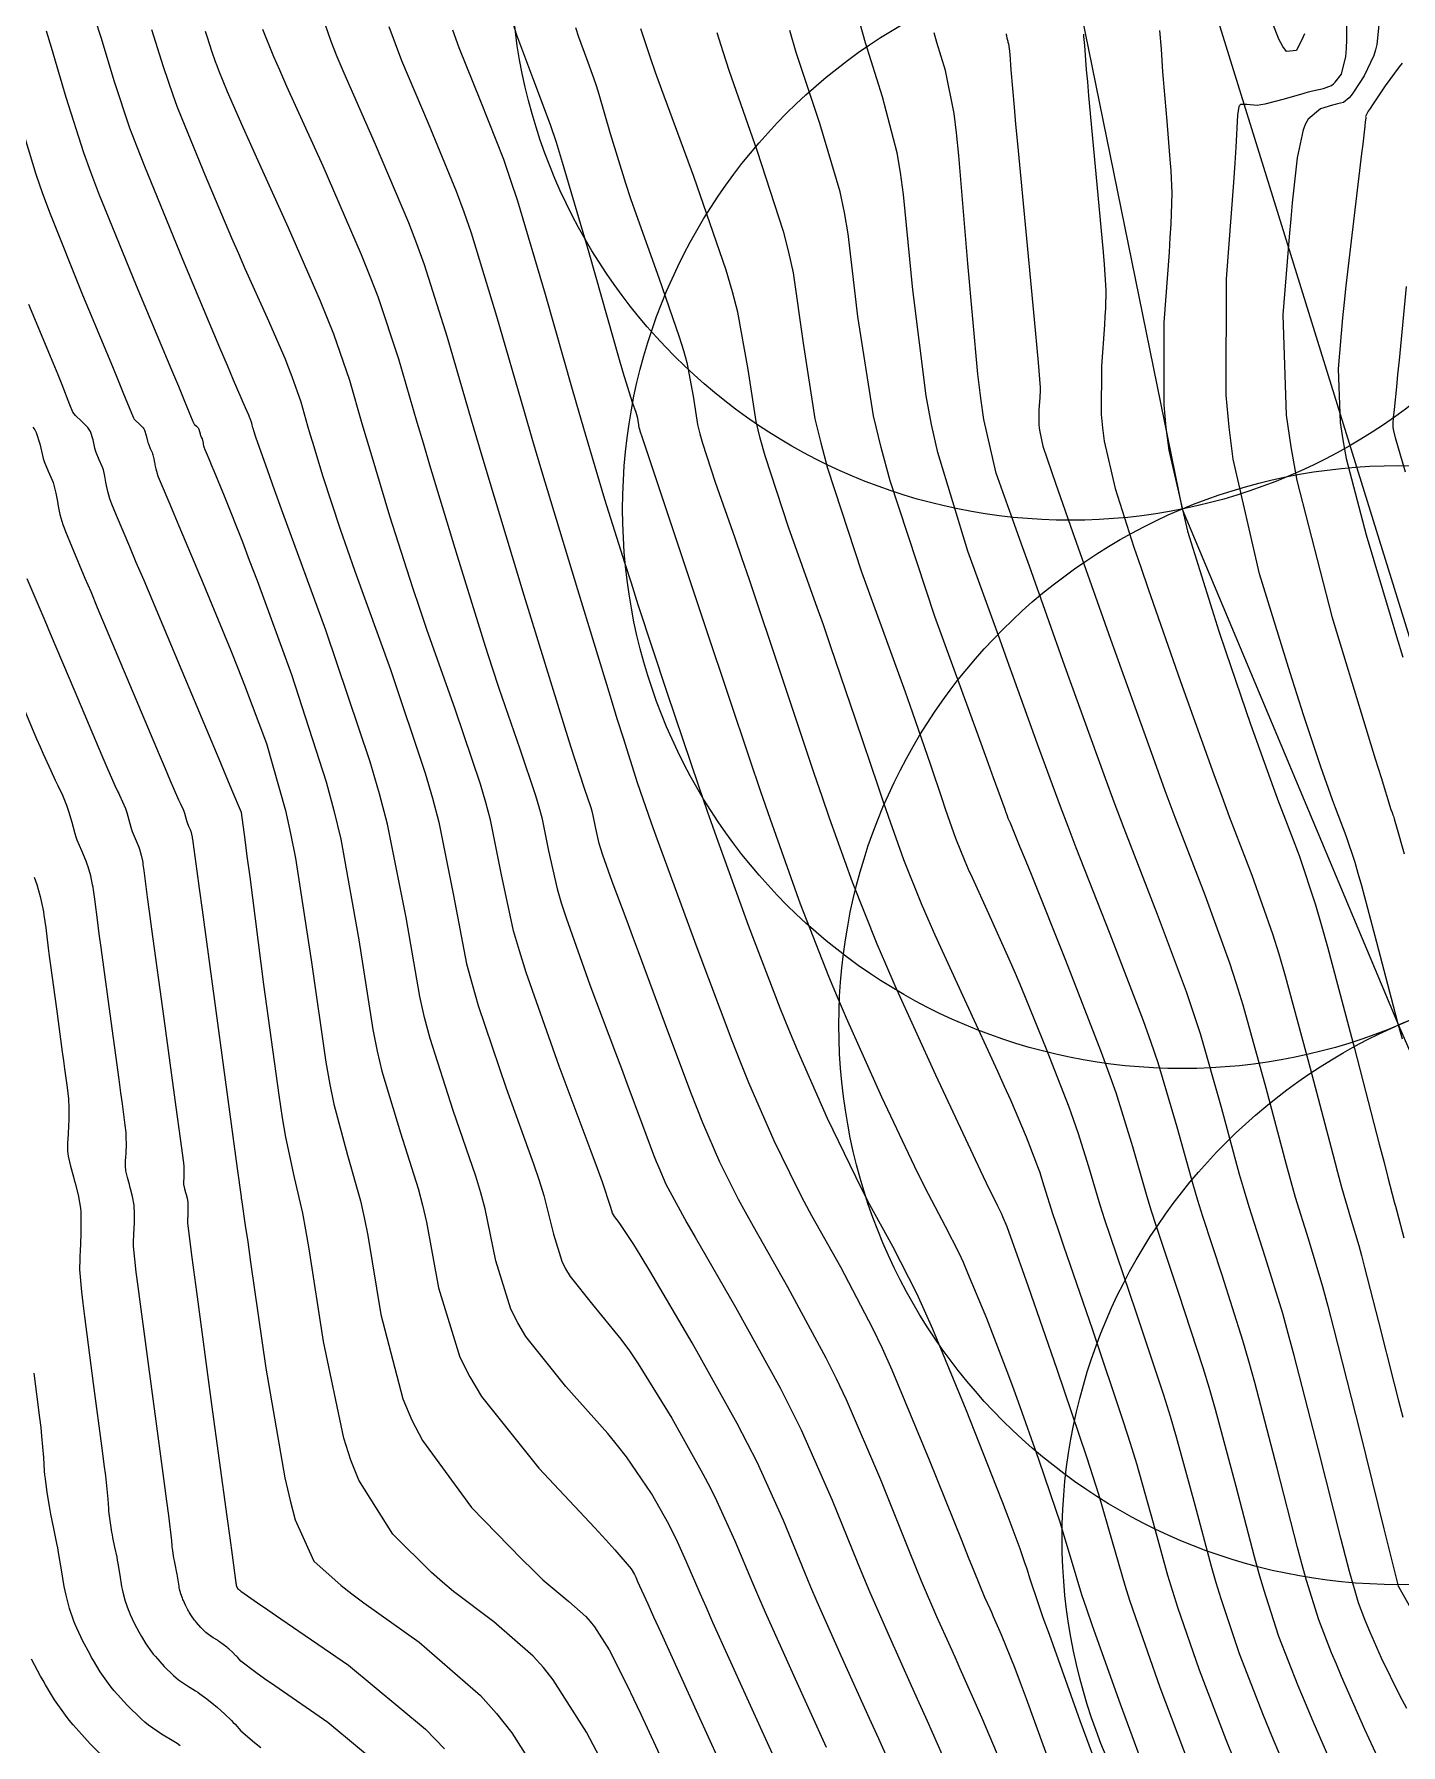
# Model space of a CAD drawing. Header units: metres. Extents: x 837117 to 838477, y 1189012 to 1191015.
# Drawn here: x 837589.3 to 837660.1, y 1190071.8 to 1190160.4 of the extents above; entities that cross this region are included whole.
import ezdxf

# ---------------------------------------------------------------- set-up
doc = ezdxf.new("R2010")
doc.units = ezdxf.units.M
doc.header["$LTSCALE"] = 0.3
for name, color, linetype in [('CIRCULOS', 60, 'Continuous'), ('COTAS 10', 1, 'Continuous'), ('COTAS INT', 252, 'Continuous'), ('LINEA_DE_CEROS', 61, 'Continuous')]:
    doc.layers.add(name, color=color, linetype=linetype)
doc.layers.add('Linea_Tendencia', color=51, linetype='Continuous', lineweight=20)

msp = doc.modelspace()

# ---------------------------------------------------------------- linework, layer by layer
at = {"layer": 'CIRCULOS'}
for centre in [(837642.999, 1190164.226), (837648.79, 1190135.81), (837659.999, 1190109.064), (837671.564, 1190082.47)]:
    msp.add_circle(centre, 29, dxfattribs=at)
at = {"layer": 'COTAS 10'}
for points, elevation in [([(837660.196, 1190108.341), (837659.967, 1190109.183), (837659.735, 1190110.048), (837658.87, 1190113.347), (837658.088, 1190116.287), (837657.909, 1190116.924), (837657.745, 1190117.484), (837657.286, 1190118.87), (837656.868, 1190119.957), (837656.73, 1190120.33), (837656.582, 1190120.734), (837655.966, 1190122.45), (837655.067, 1190125.151), (837654.74, 1190126.175), (837654.379, 1190127.32), (837652.795, 1190132.45), (837651.435, 1190138.392), (837651.215, 1190140.047), (837651.064, 1190141.706), (837651.085, 1190147.737), (837651.456, 1190152.724), (837651.527, 1190153.726), (837651.582, 1190154.563), (837651.665, 1190156.22), (837651.731, 1190156.663), (837651.776, 1190156.736), (837651.833, 1190156.786), (837652.135, 1190156.787), (837652.666, 1190156.743), (837652.867, 1190156.765), (837653.091, 1190156.802), (837654.094, 1190157.06), (837655.107, 1190157.36), (837655.337, 1190157.423), (837655.545, 1190157.478), (837656.115, 1190157.607), (837656.517, 1190157.766), (837656.62, 1190157.839), (837656.719, 1190157.926), (837657.045, 1190158.347), (837657.268, 1190159.269), (837657.302, 1190159.672), (837657.324, 1190160.139), (837657.304, 1190162.356)], 1720), ([(837613.993, 1190161.312), (837614.299, 1190160.379), (837615.178, 1190158.037), (837616.043, 1190155.731), (837616.34, 1190154.821), (837616.663, 1190153.793), (837618.037, 1190149.1), (837619.317, 1190144.589), (837619.581, 1190143.676), (837619.806, 1190142.909), (837620.289, 1190141.352), (837620.474, 1190140.82), (837620.51, 1190140.699), (837620.541, 1190140.589), (837620.598, 1190140.289), (837620.638, 1190140.032), (837620.658, 1190139.95), (837620.681, 1190139.864), (837620.797, 1190139.513), (837621.393, 1190137.747), (837621.719, 1190136.769), (837622.116, 1190135.579), (837624.131, 1190129.513), (837626.381, 1190122.809), (837626.925, 1190121.217), (837627.436, 1190119.739), (837628.998, 1190115.354), (837630.458, 1190111.607), (837630.906, 1190110.531), (837631.372, 1190109.439), (837633.209, 1190105.354), (837634.906, 1190101.774), (837635.283, 1190101), (837635.619, 1190100.319), (837636.5, 1190098.644), (837637.204, 1190097.267), (837637.43, 1190096.774), (837637.669, 1190096.233), (837638.644, 1190093.875), (837639.704, 1190091.13), (837639.997, 1190090.344), (837640.29, 1190089.547), (837641.346, 1190086.577), (837642.244, 1190083.923), (837642.438, 1190083.326), (837642.609, 1190082.789), (837643.025, 1190081.346), (837643.574, 1190079.561), (837643.827, 1190078.808), (837644.125, 1190077.943), (837645.565, 1190073.886), (837647.22, 1190069.439)], 1700), ([(837633.561, 1190070.96), (837633.062, 1190072.076), (837632.591, 1190073.128), (837631.12, 1190076.384), (837629.875, 1190079.181), (837629.547, 1190079.943), (837629.226, 1190080.7), (837628.125, 1190083.389), (837626.757, 1190086.417), (837626.268, 1190087.388), (837625.731, 1190088.415), (837623.389, 1190092.604), (837621.196, 1190096.334), (837620.752, 1190097.073), (837620.378, 1190097.685), (837619.618, 1190098.832), (837619.369, 1190099.145), (837619.318, 1190099.231), (837619.274, 1190099.316), (837619.181, 1190099.618), (837618.744, 1190100.923), (837618.484, 1190101.64), (837618.164, 1190102.511), (837616.505, 1190106.942), (837614.793, 1190111.783), (837614.44, 1190112.913), (837614.139, 1190113.951), (837613.489, 1190116.942), (837612.936, 1190119.701), (837612.697, 1190120.594), (837612.421, 1190121.543), (837611.111, 1190125.436), (837609.649, 1190129.559), (837609.276, 1190130.654), (837608.917, 1190131.728), (837607.736, 1190135.436), (837606.752, 1190138.69), (837606.517, 1190139.478), (837606.299, 1190140.216), (837605.647, 1190142.475), (837604.828, 1190144.866), (837604.505, 1190145.688), (837604.141, 1190146.58), (837602.475, 1190150.379), (837600.811, 1190154.048), (837600.448, 1190154.858), (837600.126, 1190155.578), (837599.316, 1190157.435), (837598.867, 1190158.532), (837598.773, 1190158.773), (837598.692, 1190158.986), (837598.51, 1190159.531), (837598.285, 1190160.242), (837598.178, 1190160.561)], 1690), ([(837659.592, 1190069.652), (837658.247, 1190072.553), (837657.046, 1190075.304), (837656.774, 1190075.947), (837656.528, 1190076.538), (837655.861, 1190078.247), (837655.231, 1190080.286), (837655.008, 1190081.087), (837654.765, 1190081.99), (837653.715, 1190086.101), (837652.555, 1190090.541), (837652.242, 1190091.651), (837651.934, 1190092.71), (837650.851, 1190096.101), (837649.851, 1190099.136), (837649.595, 1190099.97), (837649.348, 1190100.801), (837648.528, 1190103.778), (837647.534, 1190107.112), (837647.176, 1190108.167), (837646.782, 1190109.28), (837645.062, 1190113.778), (837643.294, 1190118.253), (837642.87, 1190119.352), (837642.475, 1190120.389), (837641.284, 1190123.629), (837640.118, 1190126.892), (837639.739, 1190127.944), (837639.335, 1190129.06), (837637.673, 1190133.629), (837636.129, 1190138.74), (837635.8, 1190140.198), (837635.514, 1190141.674), (837634.835, 1190147.162), (837634.35, 1190152.107), (837634.186, 1190153.242), (837634.01, 1190154.276), (837633.265, 1190157.162), (837632.372, 1190159.964), (837632.102, 1190160.945)], 1710), ([(837619.436, 1190069.541), (837617.922, 1190072.416), (837616.196, 1190075.127), (837615.683, 1190075.77), (837615.155, 1190076.367), (837613.124, 1190078.133), (837611.024, 1190079.719), (837610.453, 1190080.202), (837609.886, 1190080.703), (837607.876, 1190082.674), (837606.121, 1190085.481), (837605.715, 1190086.51), (837605.343, 1190087.649), (837604.287, 1190092.674), (837603.552, 1190097.468), (837603.382, 1190098.461), (837603.226, 1190099.31), (837602.785, 1190101.171), (837602.332, 1190103.263), (837602.169, 1190104.257), (837601.989, 1190105.431), (837601.204, 1190111.171), (837600.482, 1190116.746), (837600.342, 1190117.815), (837600.228, 1190118.679), (837600.033, 1190120.089), (837599.546, 1190121.255), (837599.248, 1190121.965), (837598.88, 1190122.843), (837596.96, 1190127.413), (837594.99, 1190132.097), (837594.59, 1190133.046), (837594.253, 1190133.845), (837593.563, 1190135.476), (837593.324, 1190136.06), (837593.272, 1190136.199), (837593.227, 1190136.329), (837593.116, 1190136.715), (837593.049, 1190137.034), (837593.015, 1190137.208), (837592.959, 1190137.519), (837592.883, 1190137.835), (837592.853, 1190137.925), (837592.82, 1190138.017), (837592.672, 1190138.358), (837592.517, 1190138.73), (837592.481, 1190138.841), (837592.448, 1190138.956), (837592.35, 1190139.402), (837592.213, 1190139.832), (837592.154, 1190139.938), (837592.087, 1190140.038), (837591.769, 1190140.351), (837591.444, 1190140.649), (837591.372, 1190140.741), (837591.308, 1190140.836), (837591.141, 1190141.209), (837590.744, 1190142.25), (837590.536, 1190142.765), (837590.284, 1190143.378), (837589.017, 1190146.416)], 1680), ([(837596.862, 1190071.719), (837596.701, 1190071.828), (837596.536, 1190071.936), (837595.903, 1190072.324), (837595.226, 1190072.788), (837595.033, 1190072.944), (837594.838, 1190073.113), (837594.111, 1190073.823), (837593.446, 1190074.567), (837593.289, 1190074.757), (837593.144, 1190074.94), (837592.72, 1190075.543), (837592.372, 1190076.127), (837592.275, 1190076.298), (837592.178, 1190076.473), (837591.825, 1190077.135), (837591.502, 1190077.814), (837591.424, 1190077.998), (837591.351, 1190078.181), (837591.129, 1190078.83), (837590.949, 1190079.527), (837590.902, 1190079.74), (837590.857, 1190079.962), (837590.706, 1190080.838), (837590.561, 1190081.734), (837590.519, 1190081.97), (837590.476, 1190082.199), (837590.317, 1190082.982), (837590.164, 1190083.721), (837590.126, 1190083.924), (837590.089, 1190084.125), (837589.97, 1190084.844), (837589.878, 1190085.556), (837589.858, 1190085.753), (837589.841, 1190085.95), (837589.798, 1190086.659), (837589.703, 1190087.759), (837589.654, 1190088.202), (837589.593, 1190088.705), (837589.291, 1190091.023)], 1670)]:
    msp.add_lwpolyline(points, dxfattribs=dict(at, elevation=elevation))
at = {"layer": 'COTAS INT'}
for points, elevation in [([(837639.603, 1190070.371), (837638.401, 1190073.188), (837637.283, 1190075.71), (837637.02, 1190076.299), (837636.778, 1190076.84), (837636.074, 1190078.401), (837635.28, 1190080.25), (837634.982, 1190080.973), (837634.649, 1190081.788), (837633.164, 1190085.491), (837631.388, 1190089.641), (837630.872, 1190090.737), (837630.346, 1190091.81), (837628.359, 1190095.491), (837626.567, 1190098.631), (837626.163, 1190099.362), (837625.8, 1190100.032), (837624.823, 1190101.955), (837623.948, 1190104), (837623.649, 1190104.748), (837623.326, 1190105.575), (837621.955, 1190109.218), (837620.609, 1190112.866), (837620.301, 1190113.696), (837620.022, 1190114.448), (837619.25, 1190116.513), (837618.763, 1190117.879), (837618.663, 1190118.191), (837618.579, 1190118.473), (837618.403, 1190119.25), (837618.267, 1190119.927), (837618.209, 1190120.146), (837618.141, 1190120.379), (837617.82, 1190121.333), (837617.108, 1190123.502), (837616.794, 1190124.5), (837616.429, 1190125.67), (837614.689, 1190131.333), (837612.821, 1190137.512), (837612.376, 1190139.008), (837611.961, 1190140.411), (837610.722, 1190144.7), (837609.519, 1190148.472), (837609.126, 1190149.549), (837608.708, 1190150.641), (837606.983, 1190154.7), (837605.36, 1190158.391), (837605.006, 1190159.251), (837604.694, 1190160.041), (837603.909, 1190162.305)], 1694), ([(837655.127, 1190160.442), (837655.055, 1190160.285), (837654.718, 1190159.578), (837654.195, 1190159.528), (837654.006, 1190159.785), (837653.799, 1190160.16), (837652.889, 1190162.497)], 1718), ([(837589.915, 1190160.589), (837590.183, 1190159.742), (837590.935, 1190157.147), (837591.848, 1190154.29), (837592.218, 1190153.28), (837592.639, 1190152.174), (837594.581, 1190147.386), (837596.416, 1190143.015), (837596.769, 1190142.171), (837597.055, 1190141.486), (837597.526, 1190140.338), (837597.573, 1190140.233), (837597.59, 1190140.207), (837597.611, 1190140.181), (837597.701, 1190140.098), (837597.79, 1190140.011), (837597.809, 1190139.983), (837597.825, 1190139.953), (837597.864, 1190139.833), (837597.891, 1190139.709), (837597.9, 1190139.676), (837597.91, 1190139.645), (837597.953, 1190139.541), (837597.995, 1190139.446), (837598.004, 1190139.421), (837598.012, 1190139.395), (837598.034, 1190139.307), (837598.049, 1190139.22), (837598.059, 1190139.172), (837598.077, 1190139.082), (837598.108, 1190138.975), (837598.121, 1190138.939), (837598.136, 1190138.9), (837598.202, 1190138.737), (837598.395, 1190138.281), (837598.489, 1190138.058), (837598.601, 1190137.793), (837599.151, 1190136.485), (837600.09, 1190134.103), (837600.447, 1190133.161), (837600.846, 1190132.097), (837602.638, 1190127.232), (837604.429, 1190121.677), (837604.828, 1190120.178), (837605.184, 1190118.695), (837606.118, 1190113.48), (837606.849, 1190108.839), (837607.077, 1190107.719), (837607.316, 1190106.671), (837608.273, 1190103.48), (837609.201, 1190100.591), (837609.423, 1190099.733), (837609.629, 1190098.85), (837610.245, 1190095.451), (837611.357, 1190091.849), (837611.875, 1190090.838), (837612.486, 1190089.82), (837615.451, 1190086.094), (837618.352, 1190083.003), (837618.922, 1190082.386), (837619.39, 1190081.873), (837620.236, 1190080.879), (837620.4, 1190080.587), (837620.437, 1190080.515), (837620.471, 1190080.448), (837620.567, 1190080.236), (837621.09, 1190079.069), (837621.394, 1190078.399), (837621.767, 1190077.578), (837623.689, 1190073.359), (837625.824, 1190068.661)], 1684), ([(837628.08, 1190070.15), (837626.166, 1190074.367), (837624.47, 1190078.112), (837624.112, 1190078.914), (837623.802, 1190079.613), (837623.086, 1190081.287), (837622.567, 1190082.438), (837622.381, 1190082.806), (837622.177, 1190083.197), (837621.287, 1190084.787), (837619.992, 1190086.693), (837619.532, 1190087.282), (837619.028, 1190087.897), (837616.84, 1190090.34), (837614.78, 1190092.929), (837614.356, 1190093.635), (837613.996, 1190094.338), (837613.223, 1190096.84), (837612.667, 1190099.541), (837612.443, 1190100.368), (837612.189, 1190101.231), (837611.017, 1190104.634), (837609.809, 1190108.375), (837609.532, 1190109.45), (837609.279, 1190110.543), (837608.575, 1190114.634), (837607.605, 1190119.476), (837607.186, 1190121.043), (837606.701, 1190122.708), (837604.403, 1190129.538), (837602.19, 1190135.617), (837601.758, 1190136.808), (837601.405, 1190137.785), (837600.782, 1190139.538), (837600.683, 1190139.868), (837600.659, 1190139.947), (837600.637, 1190140.022), (837600.571, 1190140.25), (837600.488, 1190140.492), (837600.456, 1190140.575), (837600.419, 1190140.665), (837600.25, 1190141.05), (837599.632, 1190142.49), (837599.312, 1190143.247), (837598.927, 1190144.158), (837596.998, 1190148.741), (837595.025, 1190153.555), (837594.613, 1190154.612), (837594.258, 1190155.55), (837593.46, 1190157.941), (837592.762, 1190160.251), (837592.471, 1190161.136)], 1686), ([(837595.379, 1190160.653), (837595.985, 1190158.736), (837596.475, 1190157.268), (837596.693, 1190156.692), (837596.946, 1190156.043), (837598.157, 1190153.088), (837599.527, 1190149.868), (837599.88, 1190149.052), (837600.222, 1190148.269), (837601.363, 1190145.714), (837602.28, 1190143.623), (837602.481, 1190143.132), (837602.658, 1190142.679), (837603.109, 1190141.363), (837603.468, 1190140.119), (837603.588, 1190139.712), (837603.717, 1190139.279), (837604.259, 1190137.487), (837605.161, 1190134.757), (837605.517, 1190133.731), (837605.919, 1190132.588), (837607.757, 1190127.487), (837609.561, 1190122.126), (837609.942, 1190120.819), (837610.271, 1190119.589), (837611.032, 1190115.788), (837611.709, 1190112.247), (837611.986, 1190111.181), (837612.301, 1190110.079), (837613.761, 1190105.788), (837615.176, 1190101.871), (837615.464, 1190101.004), (837615.706, 1190100.232), (837616.202, 1190098.229), (837616.635, 1190096.827), (837616.837, 1190096.433), (837617.075, 1190096.037), (837618.229, 1190094.586), (837619.703, 1190092.791), (837620.142, 1190092.178), (837620.594, 1190091.514), (837622.338, 1190088.696), (837623.954, 1190085.806), (837624.324, 1190085.097), (837624.662, 1190084.427), (837625.606, 1190082.338), (837626.514, 1190080.157), (837626.829, 1190079.429), (837627.173, 1190078.647), (837628.643, 1190075.376), (837630.335, 1190071.639)], 1688), ([(837601.137, 1190160.67), (837601.705, 1190159.265), (837602.011, 1190158.564), (837602.381, 1190157.729), (837604.251, 1190153.587), (837606.247, 1190148.998), (837606.696, 1190147.881), (837607.1, 1190146.83), (837608.185, 1190143.587), (837609.13, 1190140.314), (837609.447, 1190139.243), (837609.787, 1190138.101), (837611.213, 1190133.385), (837612.673, 1190128.699), (837613.035, 1190127.577), (837613.378, 1190126.531), (837614.466, 1190123.385), (837615.281, 1190120.961), (837615.453, 1190120.37), (837615.602, 1190119.814), (837615.946, 1190118.096), (837616.393, 1190116.123), (837616.606, 1190115.407), (837616.859, 1190114.617), (837618.096, 1190111.148), (837619.421, 1190107.63), (837619.729, 1190106.808), (837620.012, 1190106.053), (837620.822, 1190103.874), (837621.398, 1190102.343), (837621.534, 1190101.995), (837621.659, 1190101.681), (837622.027, 1190100.822), (837622.765, 1190099.452), (837623.123, 1190098.815), (837623.549, 1190098.068), (837625.646, 1190094.44), (837627.954, 1190090.258), (837628.513, 1190089.161), (837629.038, 1190088.089), (837630.644, 1190084.44), (837631.938, 1190081.244), (837632.264, 1190080.458), (837632.578, 1190079.716), (837633.597, 1190077.393), (837634.745, 1190074.847), (837635.14, 1190073.963), (837635.569, 1190073.003), (837637.393, 1190068.89)], 1692), ([(837607.682, 1190160.816), (837608.002, 1190159.938), (837608.34, 1190159.054), (837609.715, 1190155.812), (837611.168, 1190152.283), (837611.556, 1190151.218), (837611.937, 1190150.115), (837613.26, 1190145.812), (837614.682, 1190140.869), (837615.125, 1190139.362), (837615.59, 1190137.795), (837617.448, 1190131.636), (837619.139, 1190126.117), (837619.498, 1190124.953), (837619.81, 1190123.948), (837620.543, 1190121.636), (837621.275, 1190119.546), (837621.586, 1190118.681), (837621.944, 1190117.692), (837623.63, 1190113.088), (837625.455, 1190108.261), (837625.9, 1190107.132), (837626.319, 1190106.092), (837627.618, 1190103.088), (837628.835, 1190100.613), (837629.203, 1190099.908), (837629.584, 1190099.193), (837631.073, 1190096.542), (837632.738, 1190093.361), (837633.231, 1190092.313), (837633.738, 1190091.193), (837635.683, 1190086.542), (837637.361, 1190082.331), (837637.7, 1190081.488), (837637.983, 1190080.785), (837638.551, 1190079.41), (837638.811, 1190078.834), (837638.9, 1190078.634), (837638.997, 1190078.416), (837639.41, 1190077.486), (837640.11, 1190075.735), (837640.388, 1190075.001), (837640.702, 1190074.159), (837642.141, 1190070.217)], 1696), ([(837645.299, 1190068.151), (837643.506, 1190073.014), (837641.903, 1190077.474), (837641.591, 1190078.352), (837641.335, 1190079.075), (837640.887, 1190080.395), (837640.765, 1190080.818), (837640.715, 1190080.976), (837640.658, 1190081.151), (837640.395, 1190081.929), (837639.777, 1190083.576), (837639.497, 1190084.298), (837639.17, 1190085.137), (837637.593, 1190089.127), (837635.863, 1190093.313), (837635.438, 1190094.273), (837635.037, 1190095.148), (837633.786, 1190097.593), (837632.602, 1190099.756), (837632.243, 1190100.454), (837631.87, 1190101.193), (837630.414, 1190104.221), (837628.846, 1190107.766), (837628.403, 1190108.831), (837627.957, 1190109.934), (837626.314, 1190114.221), (837624.653, 1190118.828), (837624.195, 1190120.132), (837623.738, 1190121.449), (837622.093, 1190126.308), (837620.602, 1190130.848), (837620.242, 1190131.963), (837619.904, 1190133.016), (837618.874, 1190136.308), (837617.866, 1190139.695), (837617.542, 1190140.808), (837617.199, 1190141.997), (837615.798, 1190146.924), (837614.355, 1190151.757), (837613.986, 1190152.887), (837613.629, 1190153.926), (837612.447, 1190156.924), (837611.32, 1190159.716), (837610.998, 1190160.625)], 1698), ([(837617.343, 1190160.757), (837617.496, 1190160.28), (837617.91, 1190159.149), (837618.285, 1190158.15), (837618.414, 1190157.755), (837618.554, 1190157.31), (837619.149, 1190155.276), (837619.94, 1190152.688), (837620.203, 1190151.893), (837620.485, 1190151.064), (837621.663, 1190147.79), (837622.729, 1190144.724), (837622.94, 1190144.026), (837623.115, 1190143.395), (837623.445, 1190141.663), (837623.677, 1190140.185), (837623.791, 1190139.714), (837623.925, 1190139.216), (837624.589, 1190137.193), (837625.601, 1190134.322), (837625.955, 1190133.289), (837626.341, 1190132.153), (837628.001, 1190127.193), (837629.703, 1190122.124), (837630.114, 1190120.92), (837630.5, 1190119.803), (837631.681, 1190116.487), (837632.96, 1190113.28), (837633.409, 1190112.231), (837633.898, 1190111.112), (837636.005, 1190106.487), (837637.941, 1190102.355), (837638.322, 1190101.546), (837638.637, 1190100.882), (837639.213, 1190099.695), (837639.372, 1190099.386), (837639.422, 1190099.275), (837639.476, 1190099.153), (837639.695, 1190098.623), (837640.239, 1190097.123), (837640.498, 1190096.39), (837640.803, 1190095.519), (837642.297, 1190091.225), (837643.831, 1190086.696), (837644.162, 1190085.677), (837644.452, 1190084.76), (837645.163, 1190082.297), (837645.812, 1190080.046), (837646.063, 1190079.264), (837646.346, 1190078.412), (837647.624, 1190074.758), (837649.14, 1190070.727)], 1702), ([(837651.492, 1190070.945), (837651.061, 1190072.015), (837649.684, 1190075.63), (837648.567, 1190078.88), (837648.3, 1190079.719), (837648.05, 1190080.532), (837647.301, 1190083.248), (837646.435, 1190086.329), (837646.112, 1190087.372), (837645.753, 1190088.497), (837644.157, 1190093.248), (837642.655, 1190097.611), (837642.356, 1190098.493), (837642.108, 1190099.232), (837641.632, 1190100.723), (837641.404, 1190101.455), (837641.312, 1190101.716), (837641.207, 1190102.003), (837640.723, 1190103.25), (837639.903, 1190105.167), (837639.586, 1190105.876), (837639.23, 1190106.662), (837637.62, 1190110.147), (837635.987, 1190113.72), (837635.617, 1190114.562), (837635.281, 1190115.341), (837634.365, 1190117.62), (837633.565, 1190119.866), (837633.303, 1190120.623), (837633.024, 1190121.439), (837631.872, 1190124.872), (837630.566, 1190128.727), (837630.191, 1190129.809), (837629.81, 1190130.896), (837628.382, 1190134.872), (837627.17, 1190138.568), (837626.924, 1190139.478), (837626.716, 1190140.338), (837626.293, 1190143.038), (837625.758, 1190146.019), (837625.481, 1190147.057), (837625.148, 1190148.187), (837623.481, 1190153.038), (837621.823, 1190157.53), (837621.496, 1190158.435), (837621.227, 1190159.192), (837620.73, 1190160.701)], 1704), ([(837624.675, 1190160.507), (837624.975, 1190159.524), (837625.305, 1190158.497), (837626.743, 1190154.412), (837628.102, 1190150.217), (837628.383, 1190149.119), (837628.622, 1190148.048), (837629.14, 1190144.412), (837629.756, 1190140.491), (837630.056, 1190139.241), (837630.414, 1190137.92), (837632.175, 1190132.552), (837634.018, 1190127.47), (837634.427, 1190126.328), (837634.792, 1190125.302), (837635.742, 1190122.552), (837636.346, 1190120.754), (837636.492, 1190120.326), (837636.629, 1190119.93), (837637.048, 1190118.754), (837637.528, 1190117.559), (837637.704, 1190117.152), (837637.898, 1190116.711), (837638.754, 1190114.839), (837639.806, 1190112.492), (837640.124, 1190111.752), (837640.453, 1190110.972), (837641.741, 1190107.827), (837642.907, 1190104.824), (837643.159, 1190104.133), (837643.382, 1190103.504), (837643.931, 1190101.741), (837644.521, 1190099.755), (837644.769, 1190098.985), (837645.054, 1190098.12), (837646.388, 1190094.199), (837647.813, 1190089.901), (837648.156, 1190088.798), (837648.475, 1190087.733), (837649.439, 1190084.199), (837650.289, 1190081.018), (837650.536, 1190080.175), (837650.788, 1190079.349), (837651.743, 1190076.502), (837652.981, 1190073.303), (837653.412, 1190072.254), (837653.882, 1190071.134)], 1706), ([(837657.375, 1190068.848), (837655.576, 1190072.967), (837655.169, 1190073.93), (837654.801, 1190074.816), (837653.802, 1190077.375), (837653.009, 1190079.818), (837652.772, 1190080.631), (837652.527, 1190081.504), (837651.577, 1190085.15), (837650.515, 1190089.137), (837650.199, 1190090.225), (837649.874, 1190091.305), (837648.62, 1190095.15), (837647.453, 1190098.628), (837647.182, 1190099.477), (837646.934, 1190100.278), (837646.23, 1190102.76), (837645.359, 1190105.553), (837645.007, 1190106.551), (837644.607, 1190107.645), (837642.76, 1190112.404), (837641.004, 1190116.777), (837640.662, 1190117.628), (837640.381, 1190118.322), (837639.887, 1190119.531), (837639.809, 1190119.701), (837639.791, 1190119.741), (837639.775, 1190119.778), (837639.732, 1190119.887), (837639.694, 1190119.994), (837639.681, 1190120.03), (837639.668, 1190120.069), (837639.613, 1190120.232), (837639.017, 1190121.876), (837638.663, 1190122.848), (837638.227, 1190124.044), (837635.968, 1190130.232), (837633.658, 1190137.271), (837633.189, 1190139.005), (837632.795, 1190140.644), (837631.987, 1190145.787), (837631.486, 1190150.078), (837631.285, 1190151.18), (837631.056, 1190152.246), (837630.004, 1190155.787), (837628.787, 1190159.463), (837628.454, 1190160.614)], 1708), ([(837660.431, 1190073.639), (837660.073, 1190074.316), (837659.119, 1190076.258), (837658.515, 1190077.64), (837658.379, 1190077.963), (837658.256, 1190078.261), (837657.92, 1190079.119), (837657.452, 1190080.755), (837657.245, 1190081.543), (837657.004, 1190082.475), (837655.853, 1190087.052), (837654.595, 1190091.945), (837654.286, 1190093.078), (837653.994, 1190094.114), (837653.083, 1190097.052), (837652.25, 1190099.644), (837652.008, 1190100.462), (837651.761, 1190101.323), (837650.827, 1190104.796), (837649.73, 1190108.615), (837649.38, 1190109.695), (837649.01, 1190110.784), (837647.507, 1190114.796), (837645.777, 1190119.248), (837645.265, 1190120.614), (837644.737, 1190122.038), (837642.71, 1190127.661), (837640.872, 1190132.845), (837640.464, 1190133.992), (837640.099, 1190135.014), (837639.146, 1190137.661), (837638.514, 1190140.443), (837638.353, 1190141.549), (837638.197, 1190142.801), (837637.682, 1190148.536), (837637.214, 1190154.137), (837637.088, 1190155.304), (837636.964, 1190156.305), (837636.527, 1190158.536), (837636.066, 1190159.982), (837635.927, 1190160.487)], 1712), ([(837639.659, 1190160.427), (837639.667, 1190160.393), (837639.675, 1190160.357), (837639.708, 1190160.208), (837639.743, 1190160.063), (837639.751, 1190160.03), (837639.76, 1190159.999), (837639.788, 1190159.911), (837639.823, 1190159.663), (837639.835, 1190159.531), (837639.849, 1190159.372), (837639.911, 1190158.57), (837640.076, 1190156.633), (837640.156, 1190155.759), (837640.25, 1190154.737), (837640.713, 1190149.825), (837641.163, 1190145.071), (837641.249, 1190144.15), (837641.319, 1190143.399), (837641.43, 1190142.115), (837641.422, 1190141.834), (837641.415, 1190141.716), (837641.407, 1190141.581), (837641.361, 1190140.95), (837641.359, 1190140.21), (837641.377, 1190140.006), (837641.404, 1190139.802), (837641.571, 1190139.073), (837642.242, 1190137.098), (837642.586, 1190136.109), (837642.999, 1190134.929), (837645.064, 1190129.073), (837647.343, 1190122.717), (837647.891, 1190121.222), (837648.403, 1190119.842), (837649.952, 1190115.815), (837651.238, 1190112.287), (837651.584, 1190111.222), (837651.926, 1190110.119), (837653.126, 1190105.815), (837654.174, 1190101.846), (837654.421, 1190100.954), (837654.649, 1190100.152), (837655.314, 1190098.003), (837656.054, 1190095.518), (837656.329, 1190094.504), (837656.635, 1190093.349), (837657.991, 1190088.003), (837659.242, 1190082.961), (837659.673, 1190081.224), (837659.979, 1190079.991), (837659.983, 1190079.983), (837659.985, 1190079.977), (837659.991, 1190079.963), (837660.555, 1190078.98)], 1714), ([(837643.665, 1190160.419), (837643.681, 1190160.29), (837643.718, 1190159.824), (837643.817, 1190158.577), (837643.872, 1190157.956), (837643.939, 1190157.216), (837644.284, 1190153.551), (837644.626, 1190149.866), (837644.692, 1190149.114), (837644.745, 1190148.478), (837644.836, 1190147.151), (837644.806, 1190146.201), (837644.784, 1190145.803), (837644.756, 1190145.347), (837644.602, 1190143.212), (837644.594, 1190140.708), (837644.657, 1190140.019), (837644.748, 1190139.332), (837645.313, 1190136.865), (837646.288, 1190133.838), (837646.637, 1190132.798), (837647.022, 1190131.67), (837648.698, 1190126.865), (837650.423, 1190122.056), (837650.837, 1190120.925), (837651.224, 1190119.88), (837652.396, 1190116.833), (837653.466, 1190113.791), (837653.788, 1190112.749), (837654.122, 1190111.622), (837655.425, 1190106.833), (837656.588, 1190102.369), (837656.834, 1190101.447), (837657.048, 1190100.66), (837657.545, 1190098.954), (837657.934, 1190097.648), (837658.079, 1190097.115), (837658.239, 1190096.507), (837658.954, 1190093.691), (837659.769, 1190090.465), (837659.994, 1190089.599), (837660.217, 1190088.745)], 1716), ([(837647.618, 1190160.601), (837647.694, 1190159.635), (837647.764, 1190158.474), (837647.793, 1190158.085), (837647.827, 1190157.666), (837647.984, 1190155.91), (837648.136, 1190154.154), (837648.167, 1190153.736), (837648.192, 1190153.347), (837648.242, 1190152.186), (837648.191, 1190150.567), (837648.153, 1190149.889), (837648.105, 1190149.112), (837647.843, 1190145.474), (837647.829, 1190141.207), (837647.936, 1190140.033), (837648.091, 1190138.862), (837649.054, 1190134.658), (837650.333, 1190130.579), (837650.689, 1190129.487), (837651.044, 1190128.411), (837652.332, 1190124.658), (837653.502, 1190121.395), (837653.783, 1190120.627), (837654.046, 1190119.919), (837654.841, 1190117.851), (837655.694, 1190115.294), (837655.992, 1190114.277), (837656.319, 1190113.126), (837657.723, 1190107.851), (837659.001, 1190102.892), (837659.247, 1190101.939), (837659.446, 1190101.169), (837659.777, 1190099.905), (837659.812, 1190099.786), (837659.825, 1190099.738), (837659.84, 1190099.682), (837659.905, 1190099.426), (837660.279, 1190098.04)], 1718), ([(837658.968, 1190160.902), (837658.875, 1190159.884), (837658.803, 1190159.599), (837658.711, 1190159.313), (837658.213, 1190158.267), (837657.666, 1190157.412), (837657.544, 1190157.246), (837657.435, 1190157.11), (837657.146, 1190156.875), (837656.837, 1190156.802), (837656.714, 1190156.769), (837656.577, 1190156.73), (837655.947, 1190156.542), (837655.315, 1190156.015), (837655.176, 1190155.763), (837655.053, 1190155.465), (837654.736, 1190154.002), (837654.493, 1190151.683), (837654.416, 1190150.844), (837654.335, 1190149.92), (837654.009, 1190145.875), (837654.182, 1190140.679), (837654.416, 1190139.029), (837654.73, 1190137.289), (837656.536, 1190130.243), (837658.425, 1190124.06), (837658.791, 1190122.864), (837659.09, 1190121.892), (837659.6, 1190120.243), (837659.661, 1190120.073), (837659.676, 1190120.033), (837659.69, 1190119.996), (837659.731, 1190119.888), (837659.777, 1190119.751), (837659.811, 1190119.632), (837659.888, 1190119.341), (837660.282, 1190117.94)], 1722), ([(837660.188, 1190158.911), (837660.027, 1190158.718), (837659.312, 1190157.737), (837658.654, 1190156.762), (837658.53, 1190156.573), (837658.431, 1190156.419), (837658.284, 1190156.158), (837658.297, 1190156.124), (837658.299, 1190156.104), (837658.296, 1190156.065), (837658.283, 1190155.976), (837658.279, 1190155.935), (837658.274, 1190155.886), (837658.25, 1190155.649), (837658.143, 1190154.721), (837658.084, 1190154.236), (837658.014, 1190153.652), (837657.657, 1190150.721), (837657.269, 1190147.373), (837657.179, 1190146.527), (837657.096, 1190145.716), (837656.862, 1190143.077), (837656.972, 1190140.292), (837657.107, 1190139.387), (837657.287, 1190138.426), (837658.313, 1190134.472), (837659.57, 1190130.305), (837659.896, 1190129.209), (837660.212, 1190128.137)], 1724), ([(837588.41, 1190156.352), (837589.383, 1190153.164), (837589.733, 1190152.165), (837590.118, 1190151.115), (837591.799, 1190146.901), (837593.35, 1190143.197), (837593.652, 1190142.468), (837593.899, 1190141.868), (837594.333, 1190140.773), (837594.44, 1190140.534), (837594.481, 1190140.474), (837594.527, 1190140.415), (837594.735, 1190140.224), (837594.938, 1190140.024), (837594.981, 1190139.96), (837595.019, 1190139.893), (837595.107, 1190139.617), (837595.169, 1190139.332), (837595.191, 1190139.259), (837595.214, 1190139.188), (837595.312, 1190138.949), (837595.408, 1190138.731), (837595.429, 1190138.673), (837595.448, 1190138.615), (837595.496, 1190138.413), (837595.532, 1190138.214), (837595.543, 1190138.158), (837595.554, 1190138.103), (837595.597, 1190137.898), (837595.668, 1190137.652), (837595.697, 1190137.569), (837595.73, 1190137.48), (837595.882, 1190137.106), (837596.324, 1190136.063), (837596.54, 1190135.552), (837596.795, 1190134.945), (837598.055, 1190131.949), (837599.485, 1190128.473), (837599.848, 1190127.563), (837600.196, 1190126.676), (837601.336, 1190123.661), (837602.328, 1190120.178), (837602.585, 1190118.997), (837602.833, 1190117.72), (837603.661, 1190112.325), (837604.419, 1190107.135), (837604.623, 1190105.988), (837604.824, 1190104.967), (837605.529, 1190102.325), (837606.214, 1190099.95), (837606.402, 1190099.097), (837606.59, 1190098.159), (837607.266, 1190094.062), (837608.396, 1190089.7), (837608.871, 1190088.594), (837609.416, 1190087.532), (837611.968, 1190084.062), (837614.57, 1190081.379), (837615.147, 1190080.812), (837615.661, 1190080.321), (837616.998, 1190079.185), (837617.885, 1190078.414), (837618.115, 1190078.153), (837618.339, 1190077.872), (837619.093, 1190076.689), (837620.024, 1190074.84), (837620.361, 1190074.14), (837620.731, 1190073.358), (837622.35, 1190069.854)], 1682), ([(837660.357, 1190137.725), (837659.847, 1190139.497), (837659.753, 1190139.857), (837659.737, 1190139.944), (837659.725, 1190140.027), (837659.715, 1190140.28), (837659.736, 1190140.52), (837659.744, 1190140.593), (837659.752, 1190140.67), (837659.787, 1190140.975), (837659.906, 1190142.147), (837659.967, 1190142.772), (837660.04, 1190143.526), (837660.405, 1190147.333)], 1726), ([(837589.235, 1190140.052), (837589.327, 1190139.916), (837589.406, 1190139.772), (837589.593, 1190139.186), (837589.726, 1190138.58), (837589.772, 1190138.424), (837589.821, 1190138.272), (837590.031, 1190137.766), (837590.233, 1190137.302), (837590.278, 1190137.177), (837590.318, 1190137.054), (837590.421, 1190136.625), (837590.498, 1190136.202), (837590.52, 1190136.084), (837590.544, 1190135.965), (837590.635, 1190135.531), (837590.786, 1190135.006), (837590.848, 1190134.83), (837590.918, 1190134.641), (837591.243, 1190133.846), (837591.928, 1190132.233), (837592.226, 1190131.529), (837592.57, 1190130.712), (837595.777, 1190123.089), (837596.084, 1190122.362), (837596.336, 1190121.768), (837596.779, 1190120.734), (837596.857, 1190120.572), (837596.879, 1190120.526), (837596.9, 1190120.481), (837596.978, 1190120.316), (837597.049, 1190120.144), (837597.066, 1190120.095), (837597.083, 1190120.044), (837597.135, 1190119.855), (837597.189, 1190119.662), (837597.206, 1190119.609), (837597.225, 1190119.557), (837597.301, 1190119.373), (837597.375, 1190119.198), (837597.392, 1190119.152), (837597.408, 1190119.107), (837597.452, 1190118.952), (837597.484, 1190118.8), (837597.492, 1190118.757), (837597.499, 1190118.714), (837597.521, 1190118.554), (837597.725, 1190117.04), (837597.846, 1190116.143), (837597.996, 1190115.038), (837599.818, 1190101.637), (837600.017, 1190100.169), (837600.029, 1190100.082), (837600.032, 1190100.064), (837600.034, 1190100.049), (837600.041, 1190100.017), (837600.239, 1190098.67), (837600.361, 1190097.826), (837600.513, 1190096.776), (837601.309, 1190091.285), (837602.289, 1190085.599), (837602.558, 1190084.427), (837602.826, 1190083.43), (837603.785, 1190081.285), (837605.202, 1190080.028), (837605.759, 1190079.591), (837606.387, 1190079.116), (837609.251, 1190077.081), (837612.426, 1190074.32), (837613.251, 1190073.387), (837614.052, 1190072.382), (837616.751, 1190068.144)], 1678), ([(837588.923, 1190132.215), (837589.596, 1190130.637), (837589.85, 1190130.036), (837590.134, 1190129.365), (837591.404, 1190126.349), (837592.611, 1190123.487), (837592.855, 1190122.912), (837593.06, 1190122.432), (837593.475, 1190121.487), (837593.634, 1190121.158), (837593.678, 1190121.066), (837593.721, 1190120.974), (837593.878, 1190120.64), (837594.022, 1190120.292), (837594.057, 1190120.192), (837594.091, 1190120.09), (837594.197, 1190119.705), (837594.305, 1190119.315), (837594.341, 1190119.209), (837594.378, 1190119.103), (837594.533, 1190118.73), (837594.683, 1190118.376), (837594.718, 1190118.282), (837594.749, 1190118.19), (837594.84, 1190117.876), (837594.904, 1190117.57), (837594.92, 1190117.483), (837594.934, 1190117.395), (837594.979, 1190117.071), (837595.161, 1190115.695), (837595.262, 1190114.944), (837595.385, 1190114.032), (837596.013, 1190109.405), (837596.639, 1190104.806), (837596.86, 1190103.183), (837597.032, 1190101.922), (837597.053, 1190101.732), (837597.059, 1190101.622), (837597.06, 1190101.418), (837597.054, 1190101.223), (837597.052, 1190101.175), (837597.05, 1190101.128), (837597.04, 1190100.98), (837597.04, 1190100.837), (837597.044, 1190100.794), (837597.051, 1190100.75), (837597.088, 1190100.58), (837597.139, 1190100.396), (837597.167, 1190100.29), (837597.219, 1190100.091), (837597.258, 1190099.863), (837597.264, 1190099.791), (837597.268, 1190099.715), (837597.266, 1190099.41), (837597.253, 1190099.117), (837597.25, 1190099.05), (837597.248, 1190098.988), (837597.242, 1190098.812), (837597.431, 1190097.287), (837597.552, 1190096.374), (837597.703, 1190095.248), (837598.493, 1190089.41), (837599.285, 1190083.596), (837599.436, 1190082.485), (837599.558, 1190081.591), (837599.751, 1190080.162), (837599.752, 1190080.145), (837599.753, 1190080.14), (837599.753, 1190080.136), (837599.755, 1190080.118), (837599.758, 1190080.101), (837599.76, 1190080.091), (837599.764, 1190080.073), (837599.768, 1190080.054), (837599.77, 1190080.042), (837599.773, 1190080.02), (837599.777, 1190079.999), (837599.778, 1190079.994), (837599.779, 1190079.988), (837599.784, 1190079.971), (837599.789, 1190079.956), (837599.791, 1190079.951), (837599.793, 1190079.947), (837599.801, 1190079.93), (837599.809, 1190079.914), (837599.812, 1190079.91), (837599.814, 1190079.906), (837599.822, 1190079.891), (837599.833, 1190079.877), (837599.836, 1190079.872), (837599.84, 1190079.867), (837599.856, 1190079.849), (837599.874, 1190079.832), (837599.884, 1190079.824), (837599.9, 1190079.813), (837599.916, 1190079.803), (837599.92, 1190079.801), (837599.923, 1190079.798), (837599.937, 1190079.788), (837599.95, 1190079.778), (837599.953, 1190079.775), (837599.957, 1190079.772), (837599.983, 1190079.748), (837599.986, 1190079.744), (837599.989, 1190079.741), (837600, 1190079.728), (837600.863, 1190079.131), (837601.404, 1190078.759), (837602.075, 1190078.298), (837605.587, 1190075.885), (837609.58, 1190072.578), (837610.555, 1190071.553)], 1676), ([(837607.596, 1190070.357), (837604.507, 1190072.915), (837601.763, 1190074.814), (837601.226, 1190075.192), (837600.786, 1190075.506), (837600.005, 1190076.105), (837599.847, 1190076.285), (837599.8, 1190076.334), (837599.753, 1190076.384), (837599.569, 1190076.562), (837599.379, 1190076.732), (837599.328, 1190076.776), (837599.276, 1190076.82), (837599.093, 1190076.967), (837598.903, 1190077.105), (837598.847, 1190077.143), (837598.789, 1190077.181), (837598.568, 1190077.316), (837598.331, 1190077.479), (837598.264, 1190077.533), (837598.195, 1190077.592), (837597.941, 1190077.84), (837597.709, 1190078.101), (837597.654, 1190078.167), (837597.603, 1190078.231), (837597.455, 1190078.442), (837597.333, 1190078.646), (837597.299, 1190078.706), (837597.265, 1190078.767), (837597.142, 1190078.998), (837597.029, 1190079.236), (837597.002, 1190079.3), (837596.976, 1190079.364), (837596.899, 1190079.591), (837596.836, 1190079.835), (837596.819, 1190079.909), (837596.804, 1190079.987), (837596.751, 1190080.293), (837596.7, 1190080.606), (837596.685, 1190080.689), (837596.671, 1190080.769), (837596.615, 1190081.042), (837596.561, 1190081.301), (837596.548, 1190081.372), (837596.535, 1190081.442), (837596.494, 1190081.694), (837596.461, 1190081.942), (837596.454, 1190082.011), (837596.448, 1190082.08), (837596.433, 1190082.328), (837596.273, 1190083.647), (837596.175, 1190084.391), (837596.055, 1190085.299), (837595.426, 1190089.948), (837594.801, 1190094.602), (837594.682, 1190095.514), (837594.587, 1190096.263), (837594.441, 1190097.606), (837594.453, 1190097.96), (837594.458, 1190098.085), (837594.464, 1190098.221), (837594.491, 1190098.811), (837594.495, 1190099.426), (837594.486, 1190099.578), (837594.474, 1190099.724), (837594.395, 1190100.183), (837594.291, 1190100.584), (837594.262, 1190100.691), (837594.234, 1190100.797), (837594.132, 1190101.168), (837594.056, 1190101.511), (837594.044, 1190101.6), (837594.035, 1190101.686), (837594.034, 1190101.974), (837594.055, 1190102.274), (837594.06, 1190102.367), (837594.064, 1190102.465), (837594.076, 1190102.857), (837594.073, 1190103.269), (837594.068, 1190103.38), (837594.061, 1190103.49), (837594.02, 1190103.874), (837593.867, 1190104.989), (837593.789, 1190105.559), (837593.696, 1190106.242), (837593.231, 1190109.653), (837592.766, 1190113.088), (837592.672, 1190113.787), (837592.594, 1190114.375), (837592.437, 1190115.587), (837592.369, 1190116.076), (837592.347, 1190116.208), (837592.324, 1190116.339), (837592.227, 1190116.801), (837592.091, 1190117.274), (837592.043, 1190117.412), (837591.991, 1190117.553), (837591.765, 1190118.087), (837591.532, 1190118.649), (837591.475, 1190118.808), (837591.422, 1190118.968), (837591.258, 1190119.556), (837591.099, 1190120.135), (837591.048, 1190120.289), (837590.995, 1190120.44), (837590.778, 1190120.964), (837590.543, 1190121.467), (837590.477, 1190121.606), (837590.411, 1190121.744), (837590.171, 1190122.24), (837589.784, 1190123.097), (837589.625, 1190123.463), (837589.444, 1190123.884), (837588.604, 1190125.867)], 1674), ([(837589.299, 1190116.731), (837589.369, 1190116.542), (837589.433, 1190116.358), (837589.614, 1190115.726), (837589.744, 1190115.108), (837589.775, 1190114.934), (837589.805, 1190114.757), (837589.894, 1190114.104), (837590.026, 1190113.056), (837590.082, 1190112.63), (837590.147, 1190112.145), (837590.449, 1190109.902), (837590.752, 1190107.678), (837590.817, 1190107.205), (837590.873, 1190106.794), (837591.007, 1190105.826), (837591.068, 1190105.248), (837591.079, 1190105.083), (837591.087, 1190104.916), (837591.091, 1190104.296), (837591.074, 1190103.707), (837591.067, 1190103.56), (837591.06, 1190103.419), (837591.029, 1190102.969), (837591.03, 1190102.536), (837591.043, 1190102.406), (837591.062, 1190102.273), (837591.176, 1190101.757), (837591.329, 1190101.199), (837591.372, 1190101.04), (837591.415, 1190100.878), (837591.572, 1190100.276), (837591.69, 1190099.584), (837591.709, 1190099.366), (837591.721, 1190099.137), (837591.715, 1190098.212), (837591.675, 1190097.325), (837591.667, 1190097.12), (837591.659, 1190096.933), (837591.64, 1190096.401), (837591.743, 1190095.239), (837591.813, 1190094.655), (837591.899, 1190093.957), (837592.359, 1190090.485), (837592.824, 1190087.002), (837592.914, 1190086.296), (837592.988, 1190085.703), (837593.115, 1190084.493), (837593.144, 1190084.015), (837593.156, 1190083.882), (837593.17, 1190083.749), (837593.232, 1190083.269), (837593.312, 1190082.784), (837593.337, 1190082.648), (837593.363, 1190082.511), (837593.466, 1190082.012), (837593.573, 1190081.484), (837593.602, 1190081.329), (837593.63, 1190081.17), (837593.729, 1190080.565), (837593.83, 1190079.975), (837593.861, 1190079.825), (837593.892, 1190079.681), (837594.014, 1190079.211), (837594.164, 1190078.773), (837594.213, 1190078.649), (837594.266, 1190078.525), (837594.483, 1190078.067), (837594.722, 1190077.62), (837594.787, 1190077.502), (837594.853, 1190077.387), (837595.088, 1190076.993), (837595.374, 1190076.585), (837595.472, 1190076.462), (837595.577, 1190076.334), (837596.026, 1190075.831), (837596.517, 1190075.352), (837596.649, 1190075.239), (837596.779, 1190075.133), (837597.235, 1190074.82), (837597.662, 1190074.559), (837597.774, 1190074.486), (837597.882, 1190074.412), (837598.25, 1190074.145), (837598.603, 1190073.861), (837598.702, 1190073.777), (837598.802, 1190073.692), (837599.168, 1190073.363), (837599.522, 1190073.02), (837599.615, 1190072.924), (837599.705, 1190072.829), (837600.01, 1190072.482), (837600.71, 1190071.881), (837601.049, 1190071.625)], 1672), ([(837593.159, 1190070.873), (837592.196, 1190071.814), (837591.315, 1190072.8), (837591.107, 1190073.051), (837590.915, 1190073.294), (837590.353, 1190074.094), (837589.891, 1190074.868), (837589.763, 1190075.094), (837589.634, 1190075.325), (837589.166, 1190076.204)], 1668)]:
    msp.add_lwpolyline(points, dxfattribs=dict(at, elevation=elevation))
at = {"layer": 'LINEA_DE_CEROS'}
msp.add_lwpolyline([(837679.945, 1190205.145), (837654.786, 1190190.722), (837642.999, 1190164.226), (837648.79, 1190135.81), (837659.999, 1190109.064), (837671.564, 1190082.47)], dxfattribs=at)
at = {"layer": 'Linea_Tendencia'}
msp.add_lwpolyline([(838041.852, 1190952.651), (838165.343, 1190589.154), (838075.416, 1190256.306), (838109.489, 1190042.064), (837622.868, 1190250.641), (837754.279, 1189827.032), (837723.495, 1189335.311)], dxfattribs=at)

doc.saveas('drawing.dxf')
